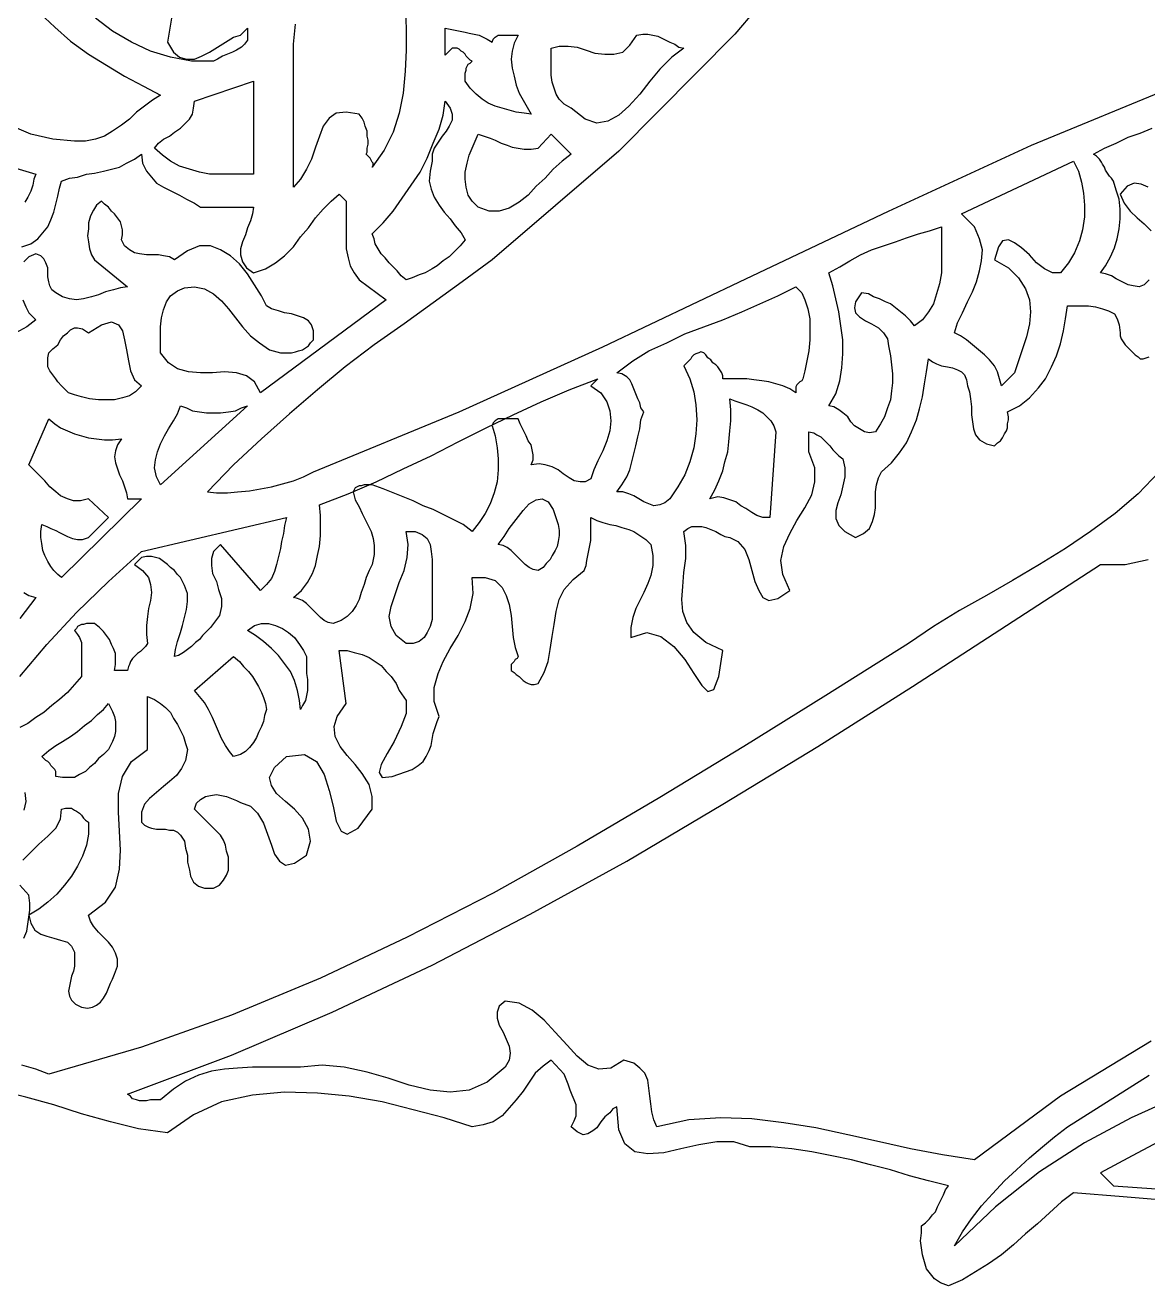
# Model space of a CAD drawing. Extents: x 0.02 to 6.72, y 0.02 to 7.01.
# Drawn here: x 3.917 to 5.04, y 0.019 to 1.281 of the extents above; entities that cross this region are included whole.
import ezdxf

# ---------------------------------------------------------------- set-up
doc = ezdxf.new("R2010")
doc.units = 0
doc.layers.add('1', color=7, linetype='Continuous')

msp = doc.modelspace()

# ---------------------------------------------------------------- linework, layer by layer
for points in [[(4.732, 1.396), (4.627, 1.272), (4.511, 1.155), (4.384, 1.046), (4.354, 1.024), (4.325, 1.003), (4.296, 0.982), (4.266, 0.961), (4.237, 0.939), (4.209, 0.916), (4.181, 0.892), (4.153, 0.867), (4.125, 0.841), (4.099, 0.814), (4.108, 0.813), (4.119, 0.813), (4.129, 0.814), (4.141, 0.815), (4.152, 0.817), (4.163, 0.819), (4.174, 0.822), (4.185, 0.825), (4.195, 0.829), (4.205, 0.834), (4.351, 0.894), (4.495, 0.959), (4.638, 1.027), (4.781, 1.095), (4.924, 1.161), (5.07, 1.221)], [(5.064, 0.104), (5.016, 0.108), (4.966, 0.112), (4.954, 0.103), (4.942, 0.092), (4.93, 0.081), (4.918, 0.071), (4.906, 0.06), (4.894, 0.05), (4.881, 0.041), (4.868, 0.033), (4.855, 0.025), (4.841, 0.019), (4.833, 0.022), (4.827, 0.026), (4.823, 0.031), (4.819, 0.036), (4.817, 0.043), (4.815, 0.05), (4.814, 0.057), (4.813, 0.064), (4.814, 0.072), (4.814, 0.079), (4.818, 0.082), (4.822, 0.086), (4.825, 0.09), (4.828, 0.093), (4.83, 0.098), (4.832, 0.102), (4.834, 0.106), (4.836, 0.11), (4.838, 0.115), (4.841, 0.119), (4.821, 0.124), (4.802, 0.129), (4.783, 0.135), (4.763, 0.14), (4.744, 0.145), (4.724, 0.149), (4.704, 0.153), (4.684, 0.156), (4.663, 0.158), (4.642, 0.158), (4.626, 0.163), (4.609, 0.163), (4.591, 0.16), (4.573, 0.156), (4.556, 0.152), (4.54, 0.151), (4.527, 0.153), (4.517, 0.161), (4.511, 0.175), (4.509, 0.198), (4.505, 0.196), (4.502, 0.192), (4.497, 0.188), (4.493, 0.183), (4.489, 0.177), (4.485, 0.174), (4.48, 0.171), (4.475, 0.17), (4.469, 0.173), (4.463, 0.178), (4.466, 0.184), (4.468, 0.189), (4.468, 0.195), (4.468, 0.2), (4.466, 0.205), (4.464, 0.21), (4.462, 0.215), (4.46, 0.221), (4.458, 0.226), (4.456, 0.231), (4.443, 0.245), (4.435, 0.239), (4.427, 0.232), (4.421, 0.223), (4.415, 0.214), (4.408, 0.205), (4.401, 0.197), (4.394, 0.189), (4.385, 0.183), (4.375, 0.18), (4.364, 0.178), (4.336, 0.187), (4.305, 0.195), (4.274, 0.203), (4.241, 0.209), (4.209, 0.212), (4.176, 0.213), (4.144, 0.21), (4.113, 0.203), (4.085, 0.19), (4.059, 0.172), (4.03, 0.176), (4.002, 0.183), (3.973, 0.191), (3.945, 0.2), (3.917, 0.208), (3.889, 0.215)], [(5.057, 0.166), (5.025, 0.149), (4.993, 0.132), (5.006, 0.119), (5.049, 0.116)]]:
    msp.add_lwpolyline(points)
at = {"layer": '1'}
for points in [[(3.908, 1.326), (3.918, 1.309), (3.931, 1.293), (3.946, 1.279), (3.962, 1.265), (3.98, 1.252), (3.998, 1.241), (4.016, 1.23), (4.035, 1.22), (4.052, 1.211), (4.044, 1.206), (4.036, 1.2), (4.028, 1.194), (4.021, 1.187), (4.013, 1.181), (4.004, 1.175), (3.996, 1.17), (3.987, 1.167), (3.977, 1.165), (3.966, 1.165), (3.944, 1.167), (3.922, 1.172), (3.901, 1.181)], [(4.297, 1.3), (4.298, 1.278), (4.298, 1.256), (4.297, 1.235), (4.295, 1.213), (4.291, 1.193), (4.285, 1.174), (4.276, 1.156), (4.264, 1.139), (4.265, 1.141), (4.265, 1.143), (4.264, 1.144), (4.263, 1.146), (4.262, 1.148), (4.261, 1.149), (4.259, 1.151), (4.258, 1.152), (4.259, 1.154), (4.259, 1.158), (4.26, 1.162), (4.26, 1.166), (4.259, 1.17), (4.259, 1.175), (4.257, 1.18), (4.256, 1.184), (4.254, 1.188), (4.251, 1.192), (4.238, 1.194), (4.228, 1.193), (4.221, 1.188), (4.215, 1.18), (4.211, 1.17), (4.207, 1.159), (4.203, 1.147), (4.198, 1.137), (4.192, 1.127), (4.185, 1.119), (4.185, 1.141), (4.185, 1.163), (4.185, 1.183), (4.185, 1.203), (4.185, 1.223), (4.185, 1.242), (4.185, 1.262), (4.187, 1.282)], [(4.063, 1.288), (4.061, 1.276), (4.059, 1.264), (4.065, 1.254), (4.071, 1.249), (4.078, 1.247), (4.086, 1.247), (4.093, 1.25), (4.101, 1.254), (4.109, 1.259), (4.117, 1.264), (4.125, 1.269), (4.132, 1.271), (4.139, 1.278), (4.139, 1.271), (4.139, 1.266), (4.136, 1.262), (4.133, 1.259), (4.128, 1.256), (4.124, 1.254), (4.119, 1.252), (4.114, 1.25), (4.109, 1.247), (4.105, 1.245), (4.083, 1.245), (4.062, 1.249), (4.042, 1.255), (4.023, 1.264), (4.004, 1.275), (3.987, 1.288)], [(4.384, 1.264), (4.385, 1.267), (4.387, 1.269), (4.39, 1.271), (4.392, 1.271), (4.395, 1.271), (4.399, 1.271), (4.401, 1.271), (4.404, 1.271), (4.407, 1.271), (4.41, 1.271), (4.406, 1.263), (4.404, 1.255), (4.403, 1.247), (4.404, 1.238), (4.406, 1.23), (4.408, 1.221), (4.411, 1.213), (4.415, 1.206), (4.419, 1.199), (4.423, 1.192), (4.416, 1.193), (4.408, 1.194), (4.401, 1.196), (4.394, 1.198), (4.387, 1.2), (4.38, 1.203), (4.374, 1.207), (4.368, 1.212), (4.362, 1.218), (4.357, 1.225), (4.357, 1.228), (4.357, 1.23), (4.357, 1.233), (4.358, 1.236), (4.358, 1.238), (4.359, 1.24), (4.36, 1.242), (4.362, 1.243), (4.364, 1.245), (4.362, 1.246), (4.36, 1.248), (4.358, 1.25), (4.357, 1.252), (4.355, 1.254), (4.353, 1.255), (4.351, 1.257), (4.349, 1.258), (4.347, 1.258), (4.344, 1.258), (4.337, 1.251), (4.337, 1.278), (4.342, 1.277), (4.347, 1.276), (4.352, 1.275), (4.357, 1.274), (4.361, 1.273), (4.366, 1.272), (4.371, 1.271), (4.375, 1.269), (4.379, 1.267), (4.384, 1.264)], [(4.576, 1.258), (4.564, 1.249), (4.552, 1.237), (4.542, 1.225), (4.532, 1.212), (4.521, 1.2), (4.511, 1.191), (4.5, 1.185), (4.489, 1.183), (4.477, 1.187), (4.463, 1.198), (4.456, 1.202), (4.451, 1.207), (4.448, 1.212), (4.446, 1.218), (4.444, 1.224), (4.443, 1.231), (4.443, 1.237), (4.443, 1.244), (4.443, 1.251), (4.443, 1.258), (4.451, 1.26), (4.46, 1.26), (4.469, 1.259), (4.478, 1.256), (4.487, 1.253), (4.497, 1.252), (4.506, 1.252), (4.515, 1.254), (4.522, 1.261), (4.529, 1.271), (4.535, 1.272), (4.54, 1.272), (4.545, 1.271), (4.55, 1.27), (4.554, 1.268), (4.558, 1.266), (4.562, 1.264), (4.567, 1.262), (4.571, 1.259), (4.576, 1.258)], [(4.145, 1.132), (4.134, 1.132), (4.123, 1.132), (4.112, 1.132), (4.101, 1.132), (4.091, 1.134), (4.081, 1.137), (4.071, 1.14), (4.062, 1.145), (4.054, 1.151), (4.046, 1.158), (4.05, 1.163), (4.055, 1.167), (4.061, 1.17), (4.066, 1.174), (4.072, 1.178), (4.076, 1.182), (4.081, 1.187), (4.084, 1.192), (4.085, 1.198), (4.086, 1.205), (4.145, 1.225), (4.145, 1.132)], [(4.324, 1.145), (4.322, 1.135), (4.321, 1.125), (4.323, 1.117), (4.326, 1.109), (4.331, 1.101), (4.336, 1.094), (4.342, 1.087), (4.347, 1.08), (4.353, 1.073), (4.357, 1.066), (4.352, 1.06), (4.347, 1.055), (4.341, 1.049), (4.335, 1.045), (4.329, 1.04), (4.324, 1.037), (4.317, 1.033), (4.311, 1.031), (4.304, 1.028), (4.298, 1.026), (4.293, 1.03), (4.289, 1.035), (4.285, 1.039), (4.281, 1.043), (4.277, 1.048), (4.273, 1.052), (4.27, 1.057), (4.267, 1.062), (4.266, 1.067), (4.264, 1.072), (4.275, 1.083), (4.285, 1.095), (4.294, 1.108), (4.303, 1.121), (4.312, 1.134), (4.319, 1.148), (4.325, 1.163), (4.331, 1.177), (4.335, 1.191), (4.337, 1.205), (4.342, 1.198), (4.344, 1.192), (4.344, 1.186), (4.341, 1.18), (4.338, 1.175), (4.334, 1.17), (4.33, 1.164), (4.326, 1.158), (4.324, 1.152), (4.324, 1.145)], [(5.042, 1.026), (5.037, 1.021), (5.032, 1.019), (5.026, 1.02), (5.021, 1.021), (5.015, 1.024), (5.009, 1.027), (5.004, 1.03), (4.998, 1.032), (4.993, 1.033), (4.998, 1.04), (5.003, 1.049), (5.007, 1.058), (5.01, 1.067), (5.012, 1.077), (5.013, 1.087), (5.013, 1.097), (5.012, 1.107), (5.009, 1.116), (5.006, 1.125), (5.004, 1.128), (5.002, 1.13), (5, 1.133), (4.998, 1.136), (4.997, 1.139), (4.995, 1.142), (4.994, 1.144), (4.992, 1.147), (4.989, 1.15), (4.986, 1.152), (4.997, 1.158), (5.009, 1.163), (5.021, 1.169), (5.033, 1.173), (5.045, 1.178)], [(4.43, 1.158), (4.443, 1.172), (4.463, 1.152), (4.454, 1.145), (4.445, 1.137), (4.437, 1.128), (4.428, 1.12), (4.42, 1.111), (4.411, 1.104), (4.401, 1.098), (4.391, 1.095), (4.381, 1.095), (4.37, 1.099), (4.364, 1.105), (4.36, 1.111), (4.358, 1.119), (4.357, 1.127), (4.357, 1.134), (4.359, 1.143), (4.361, 1.151), (4.364, 1.158), (4.367, 1.165), (4.37, 1.172), (4.376, 1.17), (4.382, 1.168), (4.387, 1.166), (4.393, 1.163), (4.399, 1.161), (4.404, 1.159), (4.41, 1.158), (4.416, 1.157), (4.423, 1.157), (4.43, 1.158)], [(3.913, 1.059), (3.922, 1.062), (3.929, 1.067), (3.934, 1.073), (3.939, 1.079), (3.942, 1.086), (3.945, 1.094), (3.947, 1.102), (3.949, 1.11), (3.951, 1.118), (3.953, 1.125), (3.961, 1.128), (3.969, 1.129), (3.978, 1.132), (3.986, 1.133), (3.995, 1.135), (4.003, 1.137), (4.011, 1.139), (4.018, 1.143), (4.026, 1.147), (4.033, 1.152), (4.034, 1.143), (4.038, 1.135), (4.043, 1.129), (4.048, 1.123), (4.055, 1.119), (4.063, 1.115), (4.071, 1.111), (4.078, 1.107), (4.086, 1.103), (4.092, 1.099)], [(3.907, 1.138), (3.927, 1.132), (3.925, 1.127), (3.924, 1.121), (3.922, 1.115), (3.919, 1.109), (3.916, 1.104)], [(4.953, 1.033), (4.945, 1.033), (4.937, 1.037), (4.929, 1.043), (4.922, 1.051), (4.914, 1.058), (4.907, 1.063), (4.901, 1.066), (4.895, 1.065), (4.891, 1.059), (4.887, 1.046), (4.901, 1.038), (4.911, 1.028), (4.918, 1.017), (4.922, 1.006), (4.923, 0.994), (4.922, 0.982), (4.919, 0.969), (4.915, 0.957), (4.911, 0.945), (4.907, 0.933), (4.894, 0.92), (4.892, 0.927), (4.89, 0.934), (4.887, 0.94), (4.882, 0.946), (4.877, 0.951), (4.871, 0.956), (4.865, 0.961), (4.859, 0.966), (4.853, 0.97), (4.847, 0.973), (4.85, 0.983), (4.855, 0.993), (4.86, 1.004), (4.865, 1.014), (4.869, 1.024), (4.872, 1.035), (4.874, 1.045), (4.875, 1.056), (4.872, 1.067), (4.867, 1.079), (4.854, 1.092), (4.966, 1.145), (4.971, 1.135), (4.974, 1.124), (4.976, 1.113), (4.977, 1.101), (4.977, 1.089), (4.975, 1.076), (4.972, 1.065), (4.967, 1.053), (4.961, 1.043), (4.953, 1.033)], [(4.092, 1.099), (4.145, 1.099), (4.144, 1.092), (4.142, 1.085), (4.139, 1.078), (4.137, 1.071), (4.134, 1.064), (4.132, 1.057), (4.132, 1.051), (4.134, 1.044), (4.138, 1.038), (4.145, 1.033), (4.157, 1.037), (4.167, 1.043), (4.176, 1.05), (4.185, 1.059), (4.192, 1.069), (4.2, 1.078), (4.207, 1.088), (4.215, 1.097), (4.223, 1.105), (4.231, 1.112), (4.238, 1.105), (4.238, 1.099), (4.238, 1.092), (4.238, 1.084), (4.238, 1.075), (4.238, 1.066), (4.238, 1.057), (4.24, 1.048), (4.242, 1.04), (4.246, 1.033), (4.251, 1.026), (4.278, 1.006), (4.152, 0.913), (4.146, 0.924), (4.138, 0.93), (4.128, 0.933), (4.116, 0.934), (4.104, 0.933), (4.092, 0.933), (4.08, 0.934), (4.069, 0.937), (4.06, 0.943), (4.052, 0.953), (4.052, 0.961), (4.052, 0.971), (4.052, 0.979), (4.053, 0.988), (4.055, 0.996), (4.058, 1.004), (4.062, 1.01), (4.069, 1.015), (4.076, 1.018), (4.086, 1.019), (4.096, 1.017), (4.105, 1.012), (4.113, 1.005), (4.12, 0.997), (4.127, 0.988), (4.134, 0.979), (4.142, 0.97), (4.151, 0.963), (4.161, 0.956), (4.172, 0.953), (4.176, 0.953), (4.18, 0.953), (4.183, 0.953), (4.187, 0.954), (4.19, 0.955), (4.194, 0.956), (4.197, 0.958), (4.2, 0.96), (4.202, 0.963), (4.205, 0.966), (4.205, 0.975), (4.203, 0.981), (4.2, 0.985), (4.195, 0.988), (4.189, 0.99), (4.183, 0.992), (4.176, 0.993), (4.17, 0.995), (4.163, 0.997), (4.158, 1), (4.153, 1.01), (4.146, 1.021), (4.139, 1.032), (4.131, 1.042), (4.122, 1.05), (4.112, 1.056), (4.102, 1.06), (4.091, 1.06), (4.079, 1.055), (4.066, 1.046), (4.061, 1.049), (4.055, 1.05), (4.05, 1.051), (4.043, 1.051), (4.038, 1.051), (4.031, 1.052), (4.026, 1.053), (4.021, 1.056), (4.016, 1.06), (4.013, 1.066), (4.014, 1.071), (4.014, 1.076), (4.013, 1.08), (4.012, 1.084), (4.009, 1.088), (4.006, 1.092), (4.003, 1.095), (4, 1.099), (3.996, 1.102), (3.993, 1.105), (3.988, 1.101), (3.985, 1.096), (3.982, 1.09), (3.98, 1.083), (3.98, 1.077), (3.979, 1.07), (3.98, 1.064), (3.981, 1.057), (3.983, 1.051), (3.986, 1.046), (4.019, 1.019), (4.012, 1.018), (4.005, 1.016), (3.997, 1.014), (3.99, 1.011), (3.983, 1.009), (3.975, 1.007), (3.968, 1.006), (3.961, 1.007), (3.954, 1.009), (3.947, 1.013), (3.943, 1.016), (3.941, 1.02), (3.94, 1.024), (3.939, 1.029), (3.939, 1.034), (3.939, 1.038), (3.937, 1.043), (3.935, 1.047), (3.932, 1.05), (3.927, 1.052), (3.92, 1.049), (3.915, 1.044)], [(5.041, 1.119), (5.034, 1.122), (5.027, 1.123), (5.02, 1.12), (5.013, 1.112), (5.017, 1.103), (5.023, 1.095), (5.03, 1.088), (5.037, 1.082), (5.044, 1.075)], [(4.834, 1.079), (4.834, 1.068), (4.834, 1.056), (4.834, 1.045), (4.834, 1.033), (4.832, 1.022), (4.829, 1.012), (4.826, 1.002), (4.821, 0.994), (4.815, 0.986), (4.807, 0.98), (4.803, 0.985), (4.798, 0.99), (4.793, 0.994), (4.788, 0.998), (4.783, 1.002), (4.778, 1.004), (4.772, 1.007), (4.766, 1.009), (4.761, 1.012), (4.754, 1.013), (4.748, 1.004), (4.747, 0.998), (4.748, 0.993), (4.752, 0.989), (4.758, 0.985), (4.764, 0.982), (4.771, 0.978), (4.776, 0.973), (4.78, 0.967), (4.781, 0.96), (4.783, 0.95), (4.784, 0.941), (4.785, 0.932), (4.785, 0.923), (4.784, 0.915), (4.783, 0.906), (4.78, 0.898), (4.777, 0.889), (4.773, 0.882), (4.768, 0.874), (4.762, 0.873), (4.757, 0.874), (4.752, 0.877), (4.747, 0.88), (4.743, 0.884), (4.74, 0.889), (4.735, 0.893), (4.731, 0.896), (4.726, 0.899), (4.721, 0.9), (4.728, 0.912), (4.732, 0.925), (4.734, 0.938), (4.735, 0.952), (4.735, 0.966), (4.733, 0.98), (4.731, 0.994), (4.728, 1.007), (4.725, 1.02), (4.721, 1.033), (4.732, 1.039), (4.742, 1.045), (4.753, 1.051), (4.764, 1.056), (4.776, 1.06), (4.788, 1.064), (4.799, 1.068), (4.811, 1.072), (4.822, 1.075), (4.834, 1.079)], [(4.695, 0.927), (4.694, 0.925), (4.692, 0.924), (4.691, 0.923), (4.689, 0.921), (4.688, 0.919), (4.688, 0.918), (4.688, 0.915), (4.688, 0.913), (4.682, 0.917), (4.675, 0.92), (4.668, 0.922), (4.661, 0.924), (4.654, 0.925), (4.646, 0.926), (4.639, 0.927), (4.631, 0.927), (4.623, 0.927), (4.615, 0.927), (4.615, 0.93), (4.614, 0.933), (4.612, 0.936), (4.61, 0.939), (4.608, 0.941), (4.605, 0.943), (4.603, 0.946), (4.6, 0.948), (4.598, 0.951), (4.596, 0.953), (4.593, 0.954), (4.591, 0.953), (4.588, 0.952), (4.586, 0.951), (4.584, 0.949), (4.583, 0.947), (4.581, 0.945), (4.579, 0.943), (4.578, 0.942), (4.576, 0.94), (4.582, 0.927), (4.586, 0.914), (4.588, 0.901), (4.589, 0.886), (4.588, 0.872), (4.586, 0.858), (4.582, 0.844), (4.577, 0.831), (4.57, 0.819), (4.562, 0.807), (4.557, 0.803), (4.552, 0.801), (4.546, 0.8), (4.541, 0.802), (4.536, 0.804), (4.531, 0.807), (4.526, 0.81), (4.521, 0.812), (4.515, 0.814), (4.509, 0.814), (4.514, 0.821), (4.519, 0.829), (4.522, 0.836), (4.524, 0.844), (4.526, 0.852), (4.528, 0.86), (4.53, 0.869), (4.532, 0.877), (4.533, 0.886), (4.536, 0.894), (4.533, 0.898), (4.532, 0.903), (4.53, 0.907), (4.528, 0.912), (4.526, 0.917), (4.524, 0.922), (4.522, 0.926), (4.519, 0.929), (4.514, 0.932), (4.509, 0.933), (4.525, 0.945), (4.541, 0.955), (4.559, 0.963), (4.577, 0.972), (4.596, 0.979), (4.615, 0.986), (4.634, 0.994), (4.652, 1.002), (4.67, 1.01), (4.688, 1.019), (4.694, 1.013), (4.697, 1.006), (4.7, 0.997), (4.702, 0.987), (4.702, 0.977), (4.702, 0.966), (4.701, 0.955), (4.699, 0.945), (4.697, 0.935), (4.695, 0.927)], [(3.914, 1.006), (3.917, 0.999), (3.92, 0.993), (3.927, 0.986), (3.918, 0.979), (3.907, 0.973)], [(3.914, 0.445), (3.922, 0.453), (3.93, 0.461), (3.939, 0.469), (3.947, 0.477), (3.952, 0.486), (3.953, 0.496), (3.957, 0.497), (3.96, 0.497), (3.963, 0.497), (3.966, 0.495), (3.968, 0.494), (3.971, 0.492), (3.973, 0.49), (3.975, 0.487), (3.977, 0.485), (3.98, 0.483), (3.98, 0.471), (3.978, 0.46), (3.974, 0.449), (3.969, 0.439), (3.963, 0.429), (3.956, 0.42), (3.948, 0.411), (3.939, 0.403), (3.93, 0.396), (3.92, 0.39), (3.922, 0.382), (3.926, 0.375), (3.932, 0.371), (3.938, 0.369), (3.945, 0.367), (3.952, 0.365), (3.959, 0.363), (3.963, 0.359), (3.966, 0.353), (3.966, 0.344), (3.966, 0.339), (3.965, 0.334), (3.963, 0.329), (3.962, 0.324), (3.961, 0.319), (3.96, 0.314), (3.961, 0.309), (3.963, 0.305), (3.967, 0.301), (3.973, 0.298), (3.979, 0.297), (3.984, 0.298), (3.988, 0.3), (3.992, 0.303), (3.995, 0.307), (3.998, 0.312), (4, 0.317), (4.002, 0.322), (4.004, 0.326), (4.006, 0.331), (4.009, 0.339), (4.009, 0.346), (4.007, 0.352), (4.004, 0.358), (4, 0.363), (3.995, 0.368), (3.99, 0.373), (3.985, 0.379), (3.982, 0.384), (3.98, 0.39), (3.997, 0.403), (4.007, 0.418), (4.011, 0.436), (4.012, 0.455), (4.011, 0.474), (4.01, 0.493), (4.01, 0.512), (4.014, 0.529), (4.023, 0.544), (4.039, 0.556), (4.039, 0.609), (4.046, 0.606), (4.052, 0.602), (4.057, 0.598), (4.062, 0.593), (4.065, 0.587), (4.069, 0.581), (4.072, 0.575), (4.075, 0.569), (4.077, 0.562), (4.079, 0.556), (4.077, 0.545), (4.073, 0.537), (4.068, 0.53), (4.061, 0.524), (4.055, 0.519), (4.048, 0.513), (4.041, 0.507), (4.036, 0.501), (4.033, 0.493), (4.033, 0.483), (4.036, 0.48), (4.04, 0.478), (4.043, 0.477), (4.048, 0.476), (4.052, 0.476), (4.057, 0.476), (4.061, 0.475), (4.065, 0.475), (4.069, 0.473), (4.072, 0.47), (4.076, 0.464), (4.077, 0.457), (4.079, 0.45), (4.079, 0.443), (4.081, 0.435), (4.082, 0.429), (4.085, 0.423), (4.09, 0.419), (4.096, 0.417), (4.105, 0.417), (4.111, 0.42), (4.115, 0.425), (4.118, 0.43), (4.12, 0.435), (4.12, 0.442), (4.12, 0.448), (4.118, 0.454), (4.117, 0.46), (4.115, 0.465), (4.112, 0.47), (4.086, 0.496), (4.088, 0.502), (4.092, 0.506), (4.097, 0.509), (4.102, 0.51), (4.108, 0.511), (4.113, 0.51), (4.118, 0.509), (4.123, 0.507), (4.128, 0.505), (4.132, 0.503), (4.142, 0.499), (4.149, 0.492), (4.155, 0.482), (4.159, 0.471), (4.163, 0.46), (4.166, 0.451), (4.171, 0.444), (4.177, 0.44), (4.186, 0.442), (4.198, 0.45), (4.202, 0.464), (4.2, 0.476), (4.194, 0.487), (4.186, 0.496), (4.177, 0.504), (4.168, 0.512), (4.163, 0.52), (4.161, 0.528), (4.166, 0.538), (4.178, 0.549), (4.196, 0.551), (4.208, 0.544), (4.216, 0.531), (4.221, 0.515), (4.225, 0.499), (4.228, 0.484), (4.233, 0.474), (4.239, 0.471), (4.25, 0.477), (4.264, 0.496), (4.264, 0.509), (4.261, 0.521), (4.254, 0.532), (4.247, 0.541), (4.239, 0.55), (4.232, 0.559), (4.227, 0.569), (4.226, 0.579), (4.229, 0.589), (4.238, 0.602), (4.231, 0.655), (4.239, 0.655), (4.246, 0.653), (4.254, 0.651), (4.261, 0.648), (4.267, 0.644), (4.273, 0.64), (4.278, 0.634), (4.283, 0.629), (4.288, 0.622), (4.291, 0.615), (4.298, 0.605), (4.298, 0.592), (4.293, 0.579), (4.286, 0.564), (4.279, 0.552), (4.273, 0.541), (4.271, 0.533), (4.274, 0.528), (4.284, 0.529), (4.304, 0.536), (4.31, 0.54), (4.315, 0.544), (4.318, 0.549), (4.321, 0.555), (4.323, 0.56), (4.324, 0.566), (4.325, 0.572), (4.327, 0.578), (4.329, 0.584), (4.331, 0.589), (4.326, 0.604), (4.326, 0.618), (4.33, 0.632), (4.335, 0.644), (4.342, 0.657), (4.35, 0.67), (4.357, 0.684), (4.362, 0.697), (4.365, 0.712), (4.364, 0.728), (4.377, 0.728), (4.387, 0.725), (4.394, 0.718), (4.398, 0.71), (4.401, 0.701), (4.403, 0.69), (4.404, 0.679), (4.405, 0.668), (4.407, 0.658), (4.41, 0.649), (4.409, 0.647), (4.407, 0.646), (4.406, 0.644), (4.405, 0.643), (4.403, 0.641), (4.403, 0.639), (4.403, 0.637), (4.403, 0.635), (4.406, 0.633), (4.408, 0.631), (4.411, 0.629), (4.413, 0.627), (4.415, 0.625), (4.418, 0.623), (4.42, 0.622), (4.423, 0.621), (4.426, 0.621), (4.43, 0.622), (4.436, 0.633), (4.44, 0.644), (4.442, 0.656), (4.444, 0.669), (4.446, 0.681), (4.448, 0.694), (4.451, 0.706), (4.456, 0.716), (4.465, 0.726), (4.476, 0.735), (4.478, 0.74), (4.479, 0.745), (4.48, 0.75), (4.481, 0.755), (4.482, 0.76), (4.483, 0.765), (4.483, 0.771), (4.483, 0.776), (4.483, 0.782), (4.483, 0.788), (4.489, 0.785), (4.495, 0.783), (4.502, 0.781), (4.508, 0.78), (4.514, 0.778), (4.521, 0.776), (4.526, 0.774), (4.532, 0.77), (4.538, 0.766), (4.543, 0.761), (4.545, 0.75), (4.545, 0.74), (4.543, 0.73), (4.54, 0.722), (4.536, 0.713), (4.532, 0.705), (4.528, 0.697), (4.525, 0.688), (4.523, 0.678), (4.523, 0.668), (4.539, 0.673), (4.553, 0.669), (4.566, 0.659), (4.577, 0.646), (4.586, 0.632), (4.594, 0.62), (4.6, 0.614), (4.606, 0.616), (4.611, 0.629), (4.615, 0.655), (4.598, 0.663), (4.586, 0.673), (4.579, 0.683), (4.575, 0.694), (4.574, 0.706), (4.575, 0.719), (4.576, 0.733), (4.578, 0.747), (4.578, 0.76), (4.576, 0.774), (4.58, 0.777), (4.584, 0.779), (4.589, 0.779), (4.594, 0.779), (4.598, 0.778), (4.603, 0.776), (4.608, 0.774), (4.613, 0.771), (4.617, 0.769), (4.622, 0.768), (4.63, 0.764), (4.637, 0.756), (4.641, 0.746), (4.644, 0.735), (4.647, 0.724), (4.651, 0.715), (4.655, 0.708), (4.661, 0.705), (4.67, 0.707), (4.682, 0.715), (4.675, 0.731), (4.673, 0.745), (4.676, 0.759), (4.682, 0.772), (4.689, 0.785), (4.697, 0.798), (4.704, 0.811), (4.707, 0.824), (4.707, 0.838), (4.701, 0.854), (4.701, 0.874), (4.706, 0.873), (4.709, 0.871), (4.713, 0.869), (4.716, 0.866), (4.719, 0.863), (4.722, 0.86), (4.725, 0.856), (4.728, 0.853), (4.731, 0.85), (4.735, 0.847), (4.737, 0.838), (4.737, 0.829), (4.735, 0.82), (4.733, 0.811), (4.73, 0.803), (4.728, 0.795), (4.728, 0.787), (4.731, 0.78), (4.737, 0.774), (4.748, 0.768), (4.756, 0.772), (4.762, 0.777), (4.765, 0.784), (4.767, 0.791), (4.768, 0.798), (4.768, 0.806), (4.768, 0.814), (4.769, 0.821), (4.771, 0.828), (4.774, 0.834), (4.784, 0.843), (4.792, 0.853), (4.799, 0.863), (4.804, 0.874), (4.809, 0.886), (4.812, 0.897), (4.815, 0.909), (4.817, 0.922), (4.819, 0.934), (4.821, 0.947), (4.825, 0.944), (4.829, 0.942), (4.834, 0.94), (4.84, 0.939), (4.845, 0.938), (4.85, 0.936), (4.854, 0.934), (4.857, 0.931), (4.859, 0.926), (4.86, 0.92), (4.862, 0.914), (4.863, 0.907), (4.864, 0.899), (4.864, 0.891), (4.865, 0.884), (4.866, 0.877), (4.868, 0.871), (4.872, 0.866), (4.879, 0.862), (4.887, 0.86), (4.89, 0.863), (4.893, 0.865), (4.895, 0.868), (4.897, 0.872), (4.899, 0.875), (4.9, 0.878), (4.9, 0.882), (4.901, 0.886), (4.901, 0.889), (4.9, 0.894), (4.912, 0.9), (4.922, 0.908), (4.931, 0.918), (4.938, 0.927), (4.944, 0.939), (4.949, 0.95), (4.953, 0.962), (4.956, 0.975), (4.958, 0.987), (4.96, 1), (4.967, 1), (4.974, 1), (4.981, 1), (4.988, 0.999), (4.995, 0.997), (5.001, 0.995), (5.007, 0.992), (5.01, 0.987), (5.012, 0.981), (5.013, 0.973), (5.013, 0.97), (5.014, 0.967), (5.016, 0.964), (5.018, 0.961), (5.02, 0.959), (5.023, 0.956), (5.025, 0.954), (5.028, 0.951), (5.031, 0.949), (5.033, 0.947), (5.036, 0.947), (5.039, 0.948), (5.042, 0.949)], [(3.98, 0.973), (3.993, 0.981), (4.003, 0.984), (4.01, 0.981), (4.014, 0.975), (4.016, 0.966), (4.018, 0.956), (4.02, 0.945), (4.022, 0.935), (4.026, 0.926), (4.033, 0.92), (4.027, 0.914), (4.021, 0.91), (4.014, 0.908), (4.006, 0.906), (3.998, 0.906), (3.99, 0.906), (3.981, 0.907), (3.973, 0.909), (3.966, 0.911), (3.96, 0.913), (3.956, 0.917), (3.953, 0.92), (3.949, 0.924), (3.947, 0.927), (3.944, 0.931), (3.941, 0.935), (3.939, 0.939), (3.939, 0.943), (3.939, 0.948), (3.94, 0.953), (3.944, 0.957), (3.949, 0.961), (3.952, 0.966), (3.955, 0.97), (3.959, 0.973), (3.962, 0.976), (3.966, 0.978), (3.969, 0.978), (3.974, 0.977), (3.98, 0.973)], [(4.483, 0.92), (4.493, 0.913), (4.499, 0.904), (4.502, 0.895), (4.503, 0.885), (4.502, 0.875), (4.499, 0.865), (4.495, 0.855), (4.49, 0.845), (4.486, 0.836), (4.483, 0.827), (4.477, 0.824), (4.472, 0.824), (4.466, 0.825), (4.461, 0.828), (4.455, 0.832), (4.45, 0.836), (4.444, 0.839), (4.437, 0.841), (4.431, 0.842), (4.423, 0.841), (4.425, 0.846), (4.425, 0.851), (4.424, 0.856), (4.423, 0.861), (4.42, 0.865), (4.418, 0.87), (4.416, 0.874), (4.414, 0.878), (4.412, 0.882), (4.41, 0.887), (4.407, 0.887), (4.404, 0.887), (4.401, 0.887), (4.399, 0.887), (4.395, 0.887), (4.392, 0.887), (4.39, 0.887), (4.387, 0.885), (4.385, 0.883), (4.384, 0.88), (4.387, 0.87), (4.389, 0.858), (4.39, 0.847), (4.39, 0.836), (4.389, 0.824), (4.386, 0.813), (4.382, 0.802), (4.377, 0.792), (4.371, 0.783), (4.364, 0.774), (4.355, 0.781), (4.345, 0.786), (4.335, 0.791), (4.325, 0.796), (4.315, 0.8), (4.305, 0.805), (4.295, 0.809), (4.285, 0.813), (4.275, 0.817), (4.264, 0.821), (4.262, 0.821), (4.259, 0.821), (4.256, 0.821), (4.253, 0.82), (4.251, 0.82), (4.249, 0.819), (4.247, 0.818), (4.246, 0.816), (4.245, 0.814), (4.247, 0.806), (4.251, 0.799), (4.254, 0.792), (4.257, 0.786), (4.26, 0.78), (4.263, 0.774), (4.265, 0.767), (4.266, 0.76), (4.266, 0.751), (4.264, 0.741), (4.261, 0.735), (4.258, 0.728), (4.256, 0.721), (4.253, 0.713), (4.251, 0.706), (4.248, 0.7), (4.244, 0.694), (4.239, 0.689), (4.233, 0.685), (4.225, 0.682), (4.22, 0.683), (4.216, 0.685), (4.212, 0.688), (4.209, 0.691), (4.205, 0.695), (4.201, 0.699), (4.198, 0.702), (4.194, 0.705), (4.189, 0.707), (4.185, 0.708), (4.193, 0.715), (4.199, 0.723), (4.204, 0.732), (4.207, 0.74), (4.209, 0.75), (4.211, 0.759), (4.212, 0.77), (4.212, 0.78), (4.212, 0.79), (4.211, 0.801), (4.24, 0.812), (4.268, 0.824), (4.295, 0.837), (4.323, 0.85), (4.35, 0.864), (4.378, 0.878), (4.405, 0.891), (4.433, 0.904), (4.461, 0.916), (4.49, 0.927), (4.483, 0.92)], [(4.139, 0.9), (4.052, 0.821), (4.048, 0.829), (4.046, 0.838), (4.047, 0.846), (4.049, 0.854), (4.052, 0.862), (4.056, 0.87), (4.06, 0.877), (4.065, 0.885), (4.069, 0.892), (4.072, 0.9), (4.078, 0.898), (4.084, 0.895), (4.091, 0.894), (4.098, 0.893), (4.105, 0.893), (4.112, 0.893), (4.12, 0.894), (4.127, 0.895), (4.133, 0.898), (4.139, 0.9)], [(4.668, 0.874), (4.662, 0.788), (4.655, 0.788), (4.649, 0.79), (4.644, 0.793), (4.638, 0.797), (4.633, 0.8), (4.628, 0.804), (4.622, 0.806), (4.616, 0.808), (4.61, 0.809), (4.602, 0.807), (4.607, 0.816), (4.611, 0.825), (4.615, 0.835), (4.617, 0.844), (4.62, 0.854), (4.621, 0.864), (4.622, 0.875), (4.623, 0.885), (4.623, 0.896), (4.622, 0.907), (4.627, 0.905), (4.633, 0.903), (4.639, 0.901), (4.644, 0.899), (4.65, 0.896), (4.655, 0.893), (4.659, 0.889), (4.663, 0.885), (4.666, 0.88), (4.668, 0.874)], [(4.013, 0.867), (4.009, 0.861), (4.007, 0.855), (4.006, 0.849), (4.007, 0.843), (4.009, 0.837), (4.011, 0.831), (4.014, 0.825), (4.016, 0.819), (4.018, 0.813), (4.019, 0.807), (4.033, 0.807), (3.953, 0.728), (3.949, 0.731), (3.945, 0.735), (3.942, 0.739), (3.939, 0.744), (3.936, 0.75), (3.934, 0.755), (3.933, 0.762), (3.932, 0.768), (3.932, 0.774), (3.933, 0.781), (3.938, 0.779), (3.942, 0.777), (3.947, 0.775), (3.951, 0.773), (3.955, 0.771), (3.959, 0.769), (3.964, 0.767), (3.969, 0.766), (3.974, 0.766), (3.98, 0.768), (4, 0.788), (3.98, 0.807), (3.972, 0.805), (3.965, 0.805), (3.959, 0.807), (3.952, 0.81), (3.947, 0.814), (3.941, 0.819), (3.936, 0.825), (3.931, 0.83), (3.925, 0.836), (3.92, 0.841), (3.94, 0.887), (3.946, 0.882), (3.952, 0.878), (3.959, 0.875), (3.966, 0.872), (3.973, 0.87), (3.98, 0.868), (3.988, 0.867), (3.996, 0.866), (4.004, 0.866), (4.013, 0.867)], [(5.052, 0.834), (5.031, 0.812), (5.008, 0.792), (4.983, 0.774), (4.958, 0.757), (4.932, 0.741), (4.905, 0.725), (4.879, 0.71), (4.852, 0.695), (4.826, 0.679), (4.801, 0.662), (4.718, 0.61), (4.636, 0.559), (4.552, 0.508), (4.469, 0.459), (4.385, 0.412), (4.299, 0.368), (4.212, 0.327), (4.123, 0.29), (4.033, 0.258), (3.94, 0.231), (3.927, 0.236), (3.913, 0.24)], [(4.45, 0.781), (4.451, 0.775), (4.451, 0.77), (4.45, 0.764), (4.449, 0.759), (4.447, 0.755), (4.444, 0.75), (4.442, 0.746), (4.438, 0.742), (4.435, 0.738), (4.43, 0.735), (4.425, 0.736), (4.421, 0.738), (4.417, 0.741), (4.414, 0.744), (4.41, 0.748), (4.406, 0.752), (4.403, 0.755), (4.399, 0.758), (4.395, 0.76), (4.39, 0.761), (4.396, 0.769), (4.401, 0.777), (4.408, 0.786), (4.415, 0.795), (4.421, 0.802), (4.428, 0.806), (4.434, 0.807), (4.44, 0.804), (4.445, 0.796), (4.45, 0.781)], [(3.911, 0.629), (3.938, 0.661), (3.968, 0.693), (4, 0.724), (4.033, 0.754), (4.178, 0.788), (4.176, 0.78), (4.175, 0.772), (4.173, 0.764), (4.172, 0.757), (4.17, 0.749), (4.168, 0.741), (4.166, 0.734), (4.163, 0.727), (4.158, 0.721), (4.152, 0.715), (4.112, 0.761), (4.105, 0.754), (4.103, 0.747), (4.103, 0.74), (4.104, 0.732), (4.108, 0.724), (4.11, 0.716), (4.113, 0.707), (4.113, 0.699), (4.111, 0.69), (4.105, 0.682), (4.102, 0.678), (4.098, 0.674), (4.094, 0.67), (4.091, 0.666), (4.087, 0.663), (4.083, 0.659), (4.079, 0.656), (4.075, 0.653), (4.07, 0.65), (4.066, 0.649), (4.067, 0.656), (4.069, 0.664), (4.072, 0.673), (4.074, 0.68), (4.076, 0.688), (4.078, 0.696), (4.079, 0.704), (4.079, 0.712), (4.076, 0.72), (4.072, 0.728), (4.069, 0.731), (4.066, 0.735), (4.062, 0.738), (4.059, 0.741), (4.055, 0.744), (4.051, 0.747), (4.047, 0.748), (4.043, 0.749), (4.038, 0.749), (4.033, 0.748), (4.026, 0.741), (4.034, 0.735), (4.04, 0.728), (4.042, 0.721), (4.043, 0.713), (4.042, 0.705), (4.04, 0.697), (4.039, 0.689), (4.038, 0.68), (4.038, 0.671), (4.039, 0.662), (4.037, 0.659), (4.035, 0.657), (4.032, 0.654), (4.029, 0.652), (4.027, 0.65), (4.024, 0.647), (4.022, 0.644), (4.021, 0.641), (4.02, 0.639), (4.019, 0.635), (4.006, 0.635), (4.007, 0.641), (4.007, 0.646), (4.007, 0.652), (4.005, 0.657), (4.003, 0.661), (4.001, 0.666), (3.998, 0.67), (3.995, 0.674), (3.991, 0.678), (3.986, 0.682), (3.983, 0.682), (3.98, 0.682), (3.978, 0.682), (3.975, 0.681), (3.973, 0.681), (3.971, 0.68), (3.969, 0.679), (3.968, 0.677), (3.966, 0.675), (3.969, 0.671), (3.971, 0.668), (3.973, 0.663), (3.973, 0.658), (3.973, 0.653), (3.973, 0.649), (3.973, 0.643), (3.973, 0.638), (3.973, 0.633), (3.973, 0.629), (3.966, 0.621), (3.959, 0.613), (3.951, 0.606), (3.943, 0.6), (3.935, 0.593), (3.927, 0.588), (3.919, 0.582), (3.911, 0.578)], [(4.324, 0.715), (4.324, 0.708), (4.324, 0.701), (4.324, 0.693), (4.324, 0.686), (4.322, 0.679), (4.319, 0.673), (4.316, 0.668), (4.311, 0.664), (4.305, 0.662), (4.298, 0.662), (4.288, 0.67), (4.283, 0.679), (4.281, 0.689), (4.283, 0.699), (4.287, 0.711), (4.291, 0.723), (4.296, 0.735), (4.299, 0.748), (4.3, 0.761), (4.298, 0.774), (4.307, 0.774), (4.314, 0.771), (4.319, 0.767), (4.322, 0.761), (4.323, 0.754), (4.324, 0.746), (4.324, 0.738), (4.324, 0.73), (4.324, 0.722), (4.324, 0.715)], [(5.044, 0.264), (4.953, 0.209), (4.867, 0.145), (4.835, 0.15), (4.803, 0.156), (4.772, 0.163), (4.74, 0.17), (4.708, 0.177), (4.676, 0.182), (4.644, 0.186), (4.613, 0.187), (4.581, 0.185), (4.549, 0.178), (4.546, 0.185), (4.544, 0.193), (4.543, 0.201), (4.542, 0.209), (4.541, 0.217), (4.54, 0.225), (4.537, 0.232), (4.532, 0.237), (4.526, 0.242), (4.516, 0.245), (4.503, 0.237), (4.491, 0.236), (4.48, 0.24), (4.469, 0.249), (4.459, 0.26), (4.447, 0.273), (4.436, 0.285), (4.424, 0.295), (4.411, 0.302), (4.397, 0.304), (4.391, 0.299), (4.389, 0.293), (4.389, 0.287), (4.391, 0.28), (4.395, 0.273), (4.398, 0.266), (4.401, 0.259), (4.402, 0.252), (4.401, 0.245), (4.397, 0.238), (4.379, 0.223), (4.361, 0.215), (4.342, 0.213), (4.322, 0.215), (4.301, 0.22), (4.28, 0.227), (4.259, 0.233), (4.236, 0.238), (4.214, 0.24), (4.192, 0.238), (4.175, 0.238), (4.158, 0.238), (4.144, 0.238), (4.129, 0.237), (4.116, 0.236), (4.103, 0.234), (4.09, 0.23), (4.077, 0.224), (4.065, 0.216), (4.052, 0.205), (4.049, 0.205), (4.045, 0.205), (4.042, 0.205), (4.038, 0.204), (4.034, 0.204), (4.031, 0.204), (4.028, 0.205), (4.024, 0.206), (4.022, 0.209), (4.019, 0.211), (4.123, 0.25), (4.224, 0.293), (4.324, 0.34), (4.422, 0.391), (4.519, 0.444), (4.615, 0.501), (4.71, 0.559), (4.805, 0.619), (4.899, 0.68), (4.993, 0.741), (5.018, 0.741), (5.041, 0.746)], [(3.927, 0.708), (3.911, 0.687)], [(3.915, 0.713), (3.92, 0.71), (3.927, 0.708)], [(4.198, 0.649), (4.198, 0.643), (4.198, 0.637), (4.198, 0.632), (4.199, 0.626), (4.199, 0.62), (4.199, 0.615), (4.198, 0.61), (4.197, 0.605), (4.194, 0.6), (4.192, 0.596), (4.191, 0.605), (4.189, 0.615), (4.186, 0.625), (4.182, 0.634), (4.176, 0.642), (4.17, 0.65), (4.163, 0.657), (4.155, 0.664), (4.147, 0.67), (4.139, 0.675), (4.146, 0.68), (4.153, 0.682), (4.16, 0.682), (4.167, 0.68), (4.174, 0.677), (4.18, 0.673), (4.186, 0.668), (4.191, 0.661), (4.195, 0.655), (4.198, 0.649)], [(4.158, 0.596), (4.156, 0.59), (4.155, 0.584), (4.153, 0.579), (4.15, 0.573), (4.148, 0.568), (4.145, 0.563), (4.141, 0.558), (4.137, 0.554), (4.132, 0.551), (4.125, 0.549), (4.121, 0.554), (4.117, 0.56), (4.113, 0.567), (4.11, 0.574), (4.107, 0.581), (4.104, 0.588), (4.1, 0.596), (4.096, 0.603), (4.091, 0.609), (4.086, 0.615), (4.125, 0.649), (4.131, 0.644), (4.135, 0.639), (4.14, 0.634), (4.144, 0.629), (4.147, 0.624), (4.15, 0.619), (4.153, 0.613), (4.155, 0.608), (4.157, 0.602), (4.158, 0.596)], [(4, 0.556), (3.995, 0.551), (3.99, 0.547), (3.986, 0.542), (3.981, 0.538), (3.977, 0.534), (3.971, 0.531), (3.966, 0.528), (3.96, 0.528), (3.954, 0.528), (3.947, 0.529), (3.947, 0.532), (3.947, 0.534), (3.946, 0.536), (3.944, 0.538), (3.942, 0.54), (3.941, 0.542), (3.939, 0.544), (3.937, 0.545), (3.935, 0.547), (3.933, 0.549), (3.94, 0.555), (3.947, 0.56), (3.954, 0.564), (3.962, 0.569), (3.969, 0.574), (3.976, 0.58), (3.983, 0.585), (3.989, 0.591), (3.995, 0.596), (4, 0.602), (4.002, 0.598), (4.004, 0.594), (4.006, 0.589), (4.007, 0.584), (4.007, 0.579), (4.007, 0.574), (4.006, 0.569), (4.004, 0.564), (4.002, 0.56), (4, 0.556)], [(3.916, 0.513), (3.917, 0.504), (3.915, 0.495)], [(3.915, 0.367), (3.918, 0.374), (3.919, 0.381), (3.92, 0.388), (3.921, 0.395), (3.921, 0.402), (3.92, 0.41), (3.911, 0.42)], [(5.072, 0.209), (5.024, 0.187), (4.977, 0.162), (4.932, 0.133), (4.888, 0.098), (4.847, 0.059), (4.855, 0.073), (4.864, 0.086), (4.874, 0.099), (4.885, 0.111), (4.897, 0.124), (4.909, 0.135), (4.922, 0.147), (4.935, 0.158), (4.947, 0.168), (4.96, 0.178), (5.042, 0.23)]]:
    msp.add_lwpolyline(points, dxfattribs=at)

doc.saveas('drawing.dxf')
